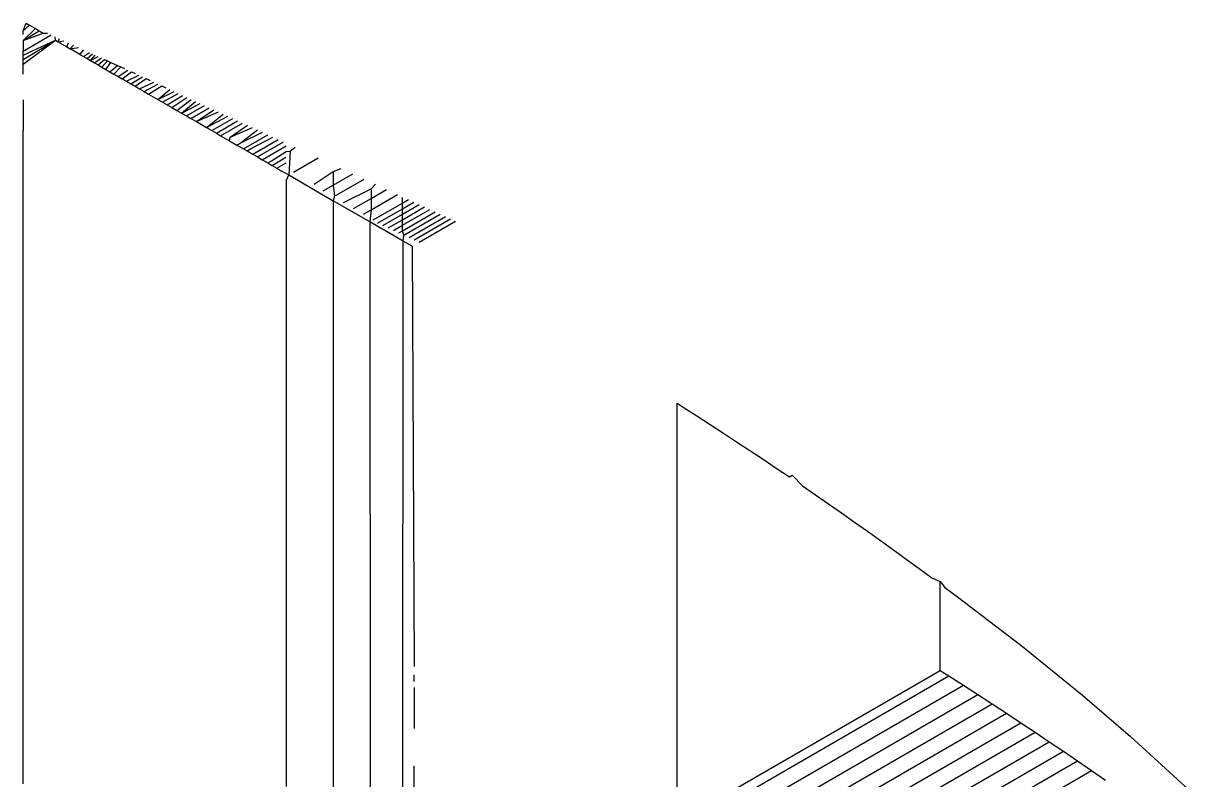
# Model space of a CAD drawing. Header units: millimetres. Extents: x 153 to 4750, y 92 to 3343.
# Drawn here: x 3763.31 to 3772.71, y 2565.38 to 2571.47 of the extents above; entities that cross this region are included whole.
import ezdxf

# ---------------------------------------------------------------- set-up
doc = ezdxf.new("R2010")
doc.units = ezdxf.units.MM

msp = doc.modelspace()

# ---------------------------------------------------------------- linework, layer by layer
for p, q in [((3763.3082, 2571.4134), (3763.3312, 2571.4746)), ((3763.3082, 2571.4134), (3763.357, 2571.4597)), ((3763.3312, 2571.4746), (3763.357, 2571.4597)), ((3763.357, 2571.4597), (3763.4053, 2571.4319)), ((3763.3082, 2571.3368), (3763.4053, 2571.4319)), ((3763.3082, 2571.3368), (3763.4351, 2571.4147)), ((3763.3082, 2571.3838), (3763.3082, 2571.4134)), ((3763.3082, 2571.3368), (3763.4685, 2571.3954)), ((3763.3082, 2571.2507), (3763.5342, 2571.3811)), ((3763.4053, 2571.4319), (3763.4351, 2571.4147)), ((3763.4351, 2571.4147), (3763.4685, 2571.3954)), ((3763.4685, 2571.3954), (3763.5045, 2571.3948)), ((3763.5671, 2571.3384), (3763.5659, 2571.3665)), ((3763.3082, 2571.2178), (3763.5671, 2571.3384)), ((3763.3082, 2571.1829), (3763.5671, 2571.3384)), ((3763.3082, 2571.1459), (3763.5671, 2571.3384)), ((3763.3082, 2571.3368), (3763.3082, 2571.2507)), ((3763.5671, 2571.3384), (3763.5893, 2571.3256)), ((3763.5893, 2571.3256), (3763.5995, 2571.351)), ((3763.5893, 2571.3256), (3763.6351, 2571.3346)), ((3763.5893, 2571.3256), (3763.6604, 2571.2846)), ((3763.6604, 2571.2846), (3763.6726, 2571.3173)), ((3763.6604, 2571.2846), (3763.6856, 2571.27)), ((3763.6856, 2571.27), (3763.7121, 2571.2992)), ((3763.6856, 2571.27), (3763.7534, 2571.2801)), ((3763.7654, 2571.224), (3763.6856, 2571.27)), ((3763.7654, 2571.224), (3763.7967, 2571.2602)), ((3763.3082, 2571.2178), (3763.3082, 2571.2507)), ((3763.3082, 2571.1829), (3763.3082, 2571.2178)), ((3763.3082, 2571.1459), (3763.3082, 2571.1829)), ((3763.7654, 2571.224), (3763.7933, 2571.2078)), ((3763.7933, 2571.2078), (3763.8418, 2571.2394)), ((3763.7933, 2571.2078), (3763.822, 2571.1913)), ((3763.822, 2571.1913), (3763.8651, 2571.2287)), ((3763.822, 2571.1913), (3763.8512, 2571.1744)), ((3763.8512, 2571.1744), (3763.8888, 2571.2177)), ((3763.8512, 2571.1744), (3763.913, 2571.2066)), ((3763.8512, 2571.1744), (3763.8811, 2571.1572)), ((3763.8811, 2571.1572), (3763.9377, 2571.1952)), ((3763.9116, 2571.1396), (3763.9628, 2571.1837)), ((3763.9426, 2571.1216), (3763.9884, 2571.1719)), ((3763.9628, 2571.1837), (3763.9884, 2571.1719)), ((3763.9884, 2571.1719), (3764.0144, 2571.1599)), ((3763.3082, 2571.107), (3763.3082, 2571.1459)), ((3763.3082, 2571.066), (3763.3082, 2571.107)), ((3763.8811, 2571.1572), (3763.9116, 2571.1396)), ((3763.9116, 2571.1396), (3763.9426, 2571.1216)), ((3763.9426, 2571.1216), (3763.9743, 2571.1034)), ((3763.9743, 2571.1034), (3764.0144, 2571.1599)), ((3763.9743, 2571.1034), (3764.0065, 2571.0848)), ((3764.0065, 2571.0848), (3764.0678, 2571.1353)), ((3764.0065, 2571.0848), (3764.0392, 2571.0659)), ((3764.0144, 2571.1599), (3764.0678, 2571.1353)), ((3764.0392, 2571.0659), (3764.0952, 2571.1227)), ((3764.0678, 2571.1353), (3764.0952, 2571.1227)), ((3764.0725, 2571.0466), (3764.1513, 2571.0968)), ((3764.0952, 2571.1227), (3764.123, 2571.1098)), ((3764.1063, 2571.0271), (3764.18, 2571.0836)), ((3764.18, 2571.0836), (3764.2091, 2571.0702)), ((3764.0392, 2571.0659), (3764.0725, 2571.0466)), ((3764.0725, 2571.0466), (3764.1063, 2571.0271)), ((3764.1063, 2571.0271), (3764.1406, 2571.0073)), ((3764.1406, 2571.0073), (3764.2387, 2571.0565)), ((3764.1406, 2571.0073), (3764.1754, 2570.9873)), ((3764.1754, 2570.9873), (3764.2688, 2571.0427)), ((3764.1754, 2570.9873), (3764.2106, 2570.9669)), ((3764.2106, 2570.9669), (3764.2992, 2571.0287)), ((3764.2463, 2570.9463), (3764.3615, 2571)), ((3764.2824, 2570.9255), (3764.3932, 2570.9853)), ((3764.2992, 2571.0287), (3764.3301, 2571.0144)), ((3764.2106, 2570.9669), (3764.2463, 2570.9463)), ((3764.2463, 2570.9463), (3764.2824, 2570.9255)), ((3764.2824, 2570.9255), (3764.319, 2570.9044)), ((3764.319, 2570.9044), (3764.4254, 2570.9705)), ((3764.319, 2570.9044), (3764.3932, 2570.8615)), ((3764.3932, 2570.8615), (3764.4911, 2570.9403)), ((3764.3932, 2570.8615), (3764.5246, 2570.9248)), ((3764.4254, 2570.9705), (3764.458, 2570.9555)), ((3764.4309, 2570.8397), (3764.5584, 2570.9092)), ((3764.469, 2570.8177), (3764.5927, 2570.8934)), ((3763.3082, 2570.8574), (3763.3082, 2570.6101)), ((3764.3932, 2570.8615), (3764.4309, 2570.8397)), ((3764.4309, 2570.8397), (3764.469, 2570.8177)), ((3764.469, 2570.8177), (3764.5074, 2570.7956)), ((3764.5074, 2570.7956), (3764.6275, 2570.8774)), ((3764.5074, 2570.7956), (3764.5461, 2570.7732)), ((3764.5461, 2570.7732), (3764.6626, 2570.8612)), ((3764.5851, 2570.7507), (3764.6982, 2570.8449)), ((3764.5851, 2570.7507), (3764.7341, 2570.8283)), ((3764.6245, 2570.728), (3764.7705, 2570.8115)), ((3764.6582, 2570.7085), (3764.8073, 2570.7946)), ((3764.5461, 2570.7732), (3764.5851, 2570.7507)), ((3764.5851, 2570.7507), (3764.6245, 2570.728)), ((3764.6245, 2570.728), (3764.6582, 2570.7085)), ((3764.6582, 2570.7085), (3764.7039, 2570.6821)), ((3764.7039, 2570.6821), (3764.8445, 2570.7775)), ((3764.7039, 2570.6821), (3764.882, 2570.7601)), ((3764.7844, 2570.6356), (3764.92, 2570.7426)), ((3764.7844, 2570.6356), (3764.9584, 2570.725)), ((3764.8289, 2570.6099), (3764.9972, 2570.7071)), ((3763.3082, 2570.5803), (3763.3082, 2570.6101)), ((3764.7039, 2570.6821), (3764.7595, 2570.65)), ((3764.7595, 2570.65), (3764.7844, 2570.6356)), ((3764.7844, 2570.6356), (3764.8289, 2570.6099)), ((3764.8289, 2570.6099), (3764.8657, 2570.5887)), ((3764.8657, 2570.5887), (3765.0364, 2570.689)), ((3764.8997, 2570.569), (3765.076, 2570.6708)), ((3764.9754, 2570.5573), (3765.116, 2570.6524)), ((3764.9754, 2570.5573), (3765.1563, 2570.6338)), ((3765.0583, 2570.5097), (3765.1971, 2570.615)), ((3763.3082, 2570.55), (3763.3082, 2570.5803)), ((3763.3082, 2570.5193), (3763.3082, 2570.55)), ((3763.3082, 2570.4881), (3763.3082, 2570.5193)), ((3764.8657, 2570.5887), (3764.8997, 2570.569)), ((3764.8997, 2570.569), (3764.9478, 2570.5413)), ((3764.9478, 2570.5413), (3764.972, 2570.5273)), ((3764.972, 2570.5273), (3764.9754, 2570.5573)), ((3764.972, 2570.5273), (3765.0304, 2570.4936)), ((3765.0304, 2570.4936), (3765.0583, 2570.5097)), ((3765.0583, 2570.5097), (3765.2382, 2570.5961)), ((3765.0829, 2570.4633), (3765.2797, 2570.5769)), ((3765.1417, 2570.4618), (3765.3216, 2570.5576)), ((3765.1586, 2570.4196), (3765.3639, 2570.5381)), ((3765.197, 2570.3974), (3765.4066, 2570.5185)), ((3763.3082, 2570.4565), (3763.3082, 2570.4881)), ((3763.3082, 2570.4244), (3763.3082, 2570.4565)), ((3763.3082, 2570.3919), (3763.3082, 2570.4244)), ((3765.0304, 2570.4936), (3765.0829, 2570.4633)), ((3765.0829, 2570.4633), (3765.1136, 2570.4456)), ((3765.1136, 2570.4456), (3765.1417, 2570.4618)), ((3765.1136, 2570.4456), (3765.1586, 2570.4196)), ((3765.1586, 2570.4196), (3765.197, 2570.3974)), ((3765.2356, 2570.3751), (3765.4281, 2570.4862)), ((3765.3092, 2570.3655), (3765.4284, 2570.4413)), ((3765.4284, 2570.4413), (3765.4615, 2570.443)), ((3765.4615, 2570.443), (3765.4484, 2570.2522)), ((3765.4615, 2570.443), (3765.4998, 2570.4755)), ((3763.3082, 2570.3589), (3763.3082, 2570.3919)), ((3763.3082, 2570.3255), (3763.3082, 2570.3589)), ((3763.3082, 2570.2917), (3763.3082, 2570.3255)), ((3765.197, 2570.3974), (3765.2356, 2570.3751)), ((3765.2356, 2570.3751), (3765.2808, 2570.349)), ((3765.2808, 2570.349), (3765.3092, 2570.3655)), ((3765.2808, 2570.349), (3765.3141, 2570.3298)), ((3765.3141, 2570.3298), (3765.4266, 2570.3948)), ((3765.3141, 2570.3298), (3765.3538, 2570.3069)), ((3765.3538, 2570.3069), (3765.4274, 2570.3494)), ((3765.4865, 2570.2742), (3765.6863, 2570.3896)), ((3763.3082, 2570.2574), (3763.3082, 2570.2917)), ((3763.3082, 2570.2226), (3763.3082, 2570.2574)), ((3765.3538, 2570.3069), (3765.3938, 2570.2838)), ((3765.3938, 2570.2838), (3765.4484, 2570.2522)), ((3765.4296, 2570.2108), (3765.4484, 2570.2522)), ((3765.4484, 2570.2522), (3765.8077, 2570.0449)), ((3765.6536, 2570.1778), (3765.8077, 2570.2804)), ((3765.8077, 2570.2804), (3765.8722, 2570.304)), ((3765.8077, 2570.2804), (3765.8077, 2570.1708)), ((3765.8077, 2570.1708), (3765.9645, 2570.2614)), ((3763.3082, 2570.1874), (3763.3082, 2570.2226)), ((3763.3082, 2570.1518), (3763.3082, 2570.1874)), ((3763.3082, 2570.1158), (3763.3082, 2570.1518)), ((3765.4296, 2570.1635), (3765.4296, 2570.2108)), ((3765.4296, 2570.1157), (3765.4296, 2570.1635)), ((3765.727, 2570.1243), (3765.8077, 2570.1708)), ((3765.8077, 2570.1708), (3765.8189, 2570.0821)), ((3765.8189, 2570.0821), (3766.0563, 2570.2192)), ((3765.8911, 2570.0292), (3766.1127, 2570.14)), ((3766.1127, 2570.14), (3766.1474, 2570.1772)), ((3766.1127, 2570.14), (3766.1127, 2570.0635)), ((3766.1127, 2570.0635), (3766.2376, 2570.1357)), ((3763.3082, 2570.0793), (3763.3082, 2570.1158)), ((3763.3082, 2570.0424), (3763.3082, 2570.0793)), ((3763.3082, 2570.0051), (3763.3082, 2570.0424)), ((3765.4296, 2570.0676), (3765.4296, 2570.1157)), ((3765.4296, 2570.0191), (3765.4296, 2570.0676)), ((3765.8189, 2570.0821), (3765.8077, 2570.0449)), ((3765.8077, 2570.0449), (3765.8077, 2543.1004)), ((3766.1033, 2569.8742), (3765.8077, 2570.0449)), ((3765.972, 2569.9823), (3766.1127, 2570.0635)), ((3766.1127, 2569.971), (3766.3267, 2570.0946)), ((3766.1127, 2570.0635), (3766.1127, 2569.971)), ((3766.3655, 2570.0255), (3766.3655, 2570.0712)), ((3766.3655, 2570.0255), (3766.4148, 2570.054)), ((3763.3082, 2569.9673), (3763.3082, 2570.0051)), ((3763.3082, 2569.9291), (3763.3082, 2569.9673)), ((3765.4296, 2569.9703), (3765.4296, 2570.0191)), ((3765.4296, 2569.921), (3765.4296, 2569.9703)), ((3766.0519, 2569.9359), (3766.1127, 2569.971)), ((3766.1127, 2569.971), (3766.1033, 2569.8742)), ((3766.1308, 2569.89), (3766.3655, 2570.0255)), ((3766.1652, 2569.8646), (3766.3655, 2569.9803)), ((3766.3655, 2569.9803), (3766.4584, 2570.0339)), ((3766.3655, 2569.9803), (3766.3655, 2570.0255)), ((3766.3655, 2569.9354), (3766.5016, 2570.014)), ((3766.3655, 2569.8909), (3766.5445, 2569.9943)), ((3766.3655, 2569.9354), (3766.3655, 2569.9803)), ((3766.3655, 2569.8468), (3766.587, 2569.9747)), ((3766.3655, 2569.8031), (3766.6291, 2569.9553)), ((3763.3082, 2569.8905), (3763.3082, 2569.9291)), ((3763.3082, 2569.8515), (3763.3082, 2569.8905)), ((3763.3082, 2569.8121), (3763.3082, 2569.8515)), ((3765.4296, 2569.8714), (3765.4296, 2569.921)), ((3765.4296, 2569.8215), (3765.4296, 2569.8714)), ((3766.1033, 2569.8742), (3766.1127, 2542.9244)), ((3766.3705, 2569.7199), (3766.1033, 2569.8742)), ((3766.2085, 2569.8448), (3766.3655, 2569.9354)), ((3766.2514, 2569.8251), (3766.3655, 2569.8909)), ((3766.3655, 2569.8909), (3766.3655, 2569.9354)), ((3766.3655, 2569.8468), (3766.3655, 2569.8909)), ((3766.3779, 2569.767), (3766.6708, 2569.9361)), ((3766.4193, 2569.748), (3766.7121, 2569.917)), ((3766.4602, 2569.7292), (3766.7529, 2569.8982)), ((3766.5006, 2569.7107), (3766.7933, 2569.8796)), ((3763.3082, 2569.7722), (3763.3082, 2569.8121)), ((3763.3082, 2569.732), (3763.3082, 2569.7722)), ((3765.4296, 2569.7711), (3765.4296, 2569.8215)), ((3765.4296, 2569.7205), (3765.4296, 2569.7711)), ((3766.294, 2569.8055), (3766.3655, 2569.8468)), ((3766.3362, 2569.7862), (3766.3655, 2569.8031)), ((3766.3655, 2569.8031), (3766.3655, 2569.8468)), ((3766.3779, 2569.767), (3766.3655, 2569.8031)), ((3766.3705, 2569.7199), (3766.3779, 2569.767)), ((3763.3082, 2569.6913), (3763.3082, 2569.732)), ((3763.3082, 2569.6502), (3763.3082, 2569.6913)), ((3765.4296, 2569.6694), (3765.4296, 2569.7205)), ((3765.4296, 2569.618), (3765.4296, 2569.6694)), ((3766.3655, 2542.7784), (3766.3705, 2569.7199)), ((3766.4436, 2569.6777), (3766.3705, 2569.7199)), ((3766.4436, 2569.6777), (3766.4592, 2566.2899)), ((3763.3082, 2569.6087), (3763.3082, 2569.6502)), ((3763.3082, 2569.5668), (3763.3082, 2569.6087)), ((3765.4296, 2569.5663), (3765.4296, 2569.618)), ((3763.3082, 2569.5245), (3763.3082, 2569.5668)), ((3763.3082, 2569.4818), (3763.3082, 2569.5245)), ((3763.3082, 2569.4387), (3763.3082, 2569.4818)), ((3765.4296, 2569.5141), (3765.4296, 2569.5663)), ((3765.4296, 2569.4617), (3765.4296, 2569.5141)), ((3763.3082, 2569.3952), (3763.3082, 2569.4387)), ((3763.3082, 2569.3513), (3763.3082, 2569.3952)), ((3765.4296, 2569.4089), (3765.4296, 2569.4617)), ((3765.4296, 2569.3557), (3765.4296, 2569.4089)), ((3763.3082, 2569.307), (3763.3082, 2569.3513)), ((3763.3082, 2569.2623), (3763.3082, 2569.307)), ((3765.4296, 2569.3022), (3765.4296, 2569.3557)), ((3765.4296, 2569.2484), (3765.4296, 2569.3022)), ((3763.3082, 2569.2172), (3763.3082, 2569.2623)), ((3763.3082, 2569.1718), (3763.3082, 2569.2172)), ((3765.4296, 2569.1942), (3765.4296, 2569.2484)), ((3765.4296, 2569.1397), (3765.4296, 2569.1942)), ((3763.3082, 2569.1259), (3763.3082, 2569.1718)), ((3763.3082, 2569.0797), (3763.3082, 2569.1259)), ((3765.4296, 2569.0848), (3765.4296, 2569.1397)), ((3763.3082, 2569.0331), (3763.3082, 2569.0797)), ((3763.3082, 2568.9861), (3763.3082, 2569.0331)), ((3765.4296, 2569.0296), (3765.4296, 2569.0848)), ((3765.4296, 2568.9741), (3765.4296, 2569.0296)), ((3763.3082, 2568.9387), (3763.3082, 2568.9861)), ((3763.3082, 2568.891), (3763.3082, 2568.9387)), ((3765.4296, 2568.9182), (3765.4296, 2568.9741)), ((3765.4296, 2568.8621), (3765.4296, 2568.9182)), ((3763.3082, 2568.8429), (3763.3082, 2568.891)), ((3763.3082, 2568.7944), (3763.3082, 2568.8429)), ((3765.4296, 2568.8055), (3765.4296, 2568.8621)), ((3763.3082, 2568.7455), (3763.3082, 2568.7944)), ((3763.3082, 2568.6963), (3763.3082, 2568.7455)), ((3765.4296, 2568.7487), (3765.4296, 2568.8055)), ((3765.4296, 2568.6915), (3765.4296, 2568.7487)), ((3763.3082, 2568.6467), (3763.3082, 2568.6963)), ((3763.3082, 2568.5967), (3763.3082, 2568.6467)), ((3765.4296, 2568.634), (3765.4296, 2568.6915)), ((3765.4296, 2568.5762), (3765.4296, 2568.634)), ((3763.3082, 2568.5464), (3763.3082, 2568.5967)), ((3763.3082, 2568.4957), (3763.3082, 2568.5464)), ((3765.4296, 2568.5181), (3765.4296, 2568.5762)), ((3763.3082, 2568.4447), (3763.3082, 2568.4957)), ((3763.3082, 2568.3933), (3763.3082, 2568.4447)), ((3765.4296, 2568.4597), (3765.4296, 2568.5181)), ((3765.4296, 2568.3419), (3765.4296, 2568.4597)), ((3763.3082, 2568.3415), (3763.3082, 2568.3933)), ((3768.5806, 2568.4116), (3768.6311, 2568.3796)), ((3768.5806, 2565.0341), (3768.5806, 2568.4116)), ((3768.6311, 2568.3796), (3768.7389, 2568.3108)), ((3763.3082, 2568.2894), (3763.3082, 2568.3415)), ((3763.3082, 2568.2369), (3763.3082, 2568.2894)), ((3765.4296, 2568.2228), (3765.4296, 2568.3419)), ((3768.7389, 2568.3108), (3768.8465, 2568.2417)), ((3763.3082, 2568.1841), (3763.3082, 2568.2369)), ((3763.3082, 2568.131), (3763.3082, 2568.1841)), ((3765.4296, 2568.1025), (3765.4296, 2568.2228)), ((3768.8465, 2568.2417), (3768.9538, 2568.1721)), ((3768.9538, 2568.1721), (3769.0608, 2568.1022)), ((3763.3082, 2568.0775), (3763.3082, 2568.131)), ((3763.3082, 2568.0236), (3763.3082, 2568.0775)), ((3765.4296, 2567.9811), (3765.4296, 2568.1025)), ((3769.0608, 2568.1022), (3769.1676, 2568.0318)), ((3763.3082, 2567.9695), (3763.3082, 2568.0236)), ((3765.4296, 2567.8584), (3765.4296, 2567.9811)), ((3769.1676, 2568.0318), (3769.2742, 2567.9611)), ((3763.3082, 2567.9149), (3763.3082, 2567.9695)), ((3763.3082, 2567.8601), (3763.3082, 2567.9149)), ((3769.2742, 2567.9611), (3769.3804, 2567.8899)), ((3769.3804, 2567.8899), (3769.4865, 2567.8183)), ((3763.3082, 2567.8049), (3763.3082, 2567.8601)), ((3763.3082, 2567.7494), (3763.3082, 2567.8049)), ((3765.4296, 2567.7345), (3765.4296, 2567.8584)), ((3769.4865, 2567.8183), (3769.5089, 2567.8313)), ((3769.5089, 2567.8313), (3769.5923, 2567.7464)), ((3763.3082, 2567.6935), (3763.3082, 2567.7494)), ((3763.3082, 2567.6373), (3763.3082, 2567.6935)), ((3765.4296, 2567.6095), (3765.4296, 2567.7345)), ((3769.5923, 2567.7464), (3769.6978, 2567.674)), ((3763.3082, 2567.5808), (3763.3082, 2567.6373)), ((3765.4296, 2567.4834), (3765.4296, 2567.6095)), ((3769.6978, 2567.674), (3769.8031, 2567.6012)), ((3769.8031, 2567.6012), (3769.9081, 2567.528)), ((3763.3082, 2567.524), (3763.3082, 2567.5808)), ((3763.3082, 2567.4668), (3763.3082, 2567.524)), ((3769.9081, 2567.528), (3770.0129, 2567.4545)), ((3763.3082, 2567.4093), (3763.3082, 2567.4668)), ((3763.3082, 2567.3515), (3763.3082, 2567.4093)), ((3765.4296, 2567.3561), (3765.4296, 2567.4834)), ((3770.0129, 2567.4545), (3770.1174, 2567.3805)), ((3763.3082, 2567.2934), (3763.3082, 2567.3515)), ((3765.4296, 2567.2277), (3765.4296, 2567.3561)), ((3770.1174, 2567.3805), (3770.2217, 2567.3061)), ((3763.3082, 2567.2349), (3763.3082, 2567.2934)), ((3763.3082, 2567.1171), (3763.3082, 2567.2349)), ((3765.4296, 2567.0982), (3765.4296, 2567.2277)), ((3770.2217, 2567.3061), (3770.3257, 2567.2313)), ((3770.3257, 2567.2313), (3770.4295, 2567.1561)), ((3770.4295, 2567.1561), (3770.533, 2567.0805)), ((3763.3082, 2566.9981), (3763.3082, 2567.1171)), ((3765.4296, 2566.9676), (3765.4296, 2567.0982)), ((3770.533, 2567.0805), (3770.6362, 2567.0045)), ((3763.3082, 2566.8778), (3763.3082, 2566.9981)), ((3765.4296, 2566.836), (3765.4296, 2566.9676)), ((3770.6362, 2567.0045), (3770.7019, 2566.9747)), ((3770.7019, 2566.2588), (3770.7019, 2566.9747)), ((3770.7019, 2566.9747), (3770.7392, 2566.9281)), ((3763.3082, 2566.7563), (3763.3082, 2566.8778)), ((3770.7392, 2566.9281), (3770.842, 2566.8513)), ((3770.842, 2566.8513), (3770.9445, 2566.7741)), ((3763.3082, 2566.6336), (3763.3082, 2566.7563)), ((3765.4296, 2566.7033), (3765.4296, 2566.836)), ((3770.9445, 2566.7741), (3771.0468, 2566.6964)), ((3765.4296, 2566.5696), (3765.4296, 2566.7033)), ((3771.0468, 2566.6964), (3771.1488, 2566.6184)), ((3763.3082, 2566.5098), (3763.3082, 2566.6336)), ((3765.4296, 2566.4348), (3765.4296, 2566.5696)), ((3771.1488, 2566.6184), (3771.2505, 2566.54)), ((3763.3082, 2566.3848), (3763.3082, 2566.5098)), ((3771.2505, 2566.54), (3771.3519, 2566.4611)), ((3763.3082, 2566.2586), (3763.3082, 2566.3848)), ((3765.4296, 2566.2991), (3765.4296, 2566.4348)), ((3771.3519, 2566.4611), (3771.4527, 2566.3816)), ((3771.4527, 2566.3816), (3771.5529, 2566.3016)), ((3765.4296, 2566.1623), (3765.4296, 2566.2991)), ((3771.5529, 2566.3016), (3771.6524, 2566.2209)), ((3763.3082, 2566.1314), (3763.3082, 2566.2586)), ((3766.4592, 2566.1682), (3766.4592, 2566.2241)), ((3768.5806, 2565.0341), (3770.7019, 2566.2588)), ((3768.6511, 2564.9895), (3770.7724, 2566.2143)), ((3770.7019, 2566.2588), (3770.7724, 2566.2143)), ((3770.7724, 2566.2143), (3770.8896, 2566.1396)), ((3771.6524, 2566.2209), (3771.7514, 2566.1397)), ((3763.3082, 2566.003), (3763.3082, 2566.1314)), ((3765.4296, 2566.0246), (3765.4296, 2566.1623)), ((3766.4592, 2566.1219), (3766.4592, 2565.7895)), ((3768.7683, 2564.9148), (3770.8896, 2566.1396)), ((3770.8896, 2566.1396), (3771.0063, 2566.0645)), ((3771.7514, 2566.1397), (3771.8497, 2566.0579)), ((3763.3082, 2565.8735), (3763.3082, 2566.003)), ((3765.4296, 2565.8859), (3765.4296, 2566.0246)), ((3768.885, 2564.8398), (3771.0063, 2566.0645)), ((3771.0063, 2566.0645), (3771.1226, 2565.9891)), ((3771.8497, 2566.0579), (3771.9474, 2565.9755)), ((3769.0012, 2564.7644), (3771.1226, 2565.9891)), ((3769.117, 2564.6886), (3771.2383, 2565.9133)), ((3771.1226, 2565.9891), (3771.2383, 2565.9133)), ((3771.2383, 2565.9133), (3771.3536, 2565.8372)), ((3771.9474, 2565.9755), (3772.0445, 2565.8925)), ((3763.3082, 2565.7429), (3763.3082, 2565.8735)), ((3765.4296, 2565.7463), (3765.4296, 2565.8859)), ((3769.2322, 2564.6125), (3771.3536, 2565.8372)), ((3771.3536, 2565.8372), (3771.4683, 2565.7608)), ((3772.0445, 2565.8925), (3772.1409, 2565.8089)), ((3763.3082, 2565.6112), (3763.3082, 2565.7429)), ((3765.4296, 2565.6058), (3765.4296, 2565.7463)), ((3769.347, 2564.536), (3771.4683, 2565.7608)), ((3771.4683, 2565.7608), (3771.5826, 2565.6839)), ((3772.1409, 2565.8089), (3772.2368, 2565.7248)), ((3772.2368, 2565.7248), (3772.332, 2565.6401)), ((3769.4613, 2564.4592), (3771.5826, 2565.6839)), ((3771.5826, 2565.6839), (3771.6964, 2565.6068)), ((3772.332, 2565.6401), (3772.4267, 2565.5548)), ((3763.3082, 2565.4786), (3763.3082, 2565.6112)), ((3765.4296, 2565.4644), (3765.4296, 2565.6058)), ((3769.5751, 2564.382), (3771.6964, 2565.6068)), ((3769.6884, 2564.3045), (3771.8097, 2565.5292)), ((3771.6964, 2565.6068), (3771.8097, 2565.5292)), ((3771.8097, 2565.5292), (3771.9226, 2565.4513)), ((3772.4267, 2565.5548), (3772.5207, 2565.4689)), ((3763.3082, 2565.3448), (3763.3082, 2565.4786)), ((3765.4296, 2565.322), (3765.4296, 2565.4644)), ((3766.4592, 2555.3676), (3766.4592, 2565.4902)), ((3769.8012, 2564.2266), (3771.9226, 2565.4513)), ((3771.9226, 2565.4513), (3772.0349, 2565.3731)), ((3772.5207, 2565.4689), (3772.614, 2565.3824)), ((3772.614, 2565.3824), (3772.7068, 2565.2953))]:
    msp.add_line(p, q)

doc.saveas('drawing.dxf')
